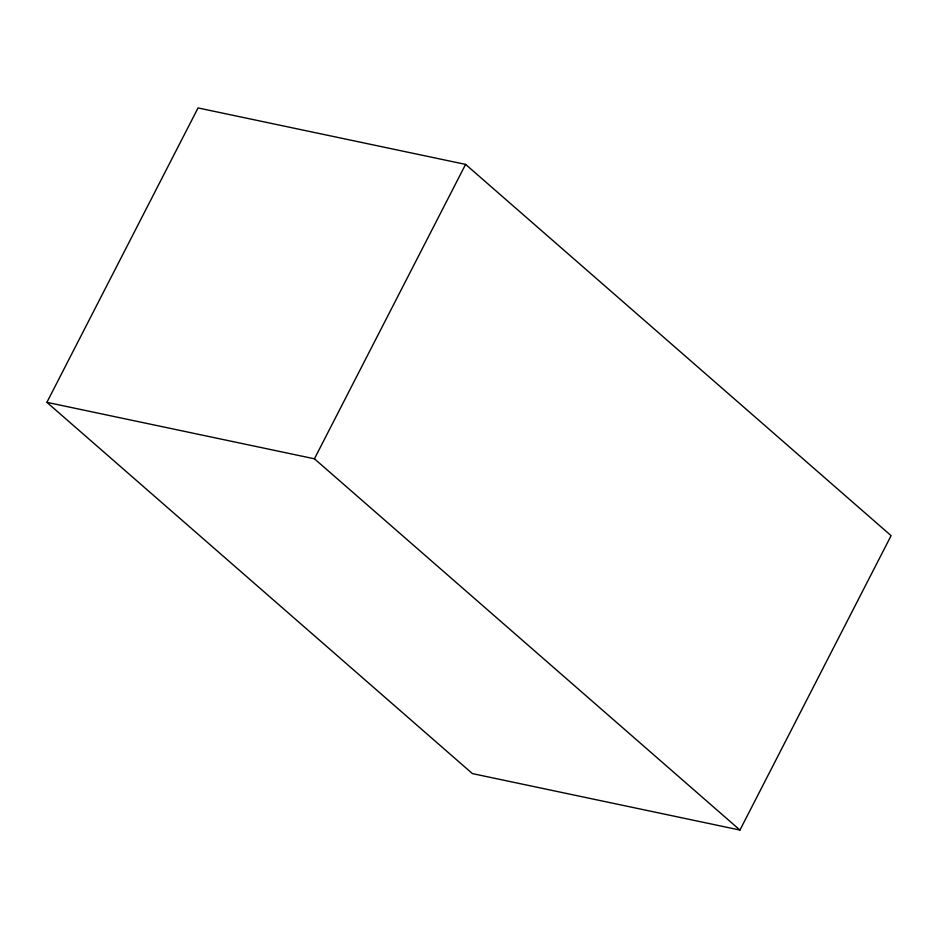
<?xml version="1.0" encoding="UTF-8"?>
<svg xmlns="http://www.w3.org/2000/svg" width="938" height="938" viewBox="0 0 938 938"><rect width="100%" height="100%" fill="white"/><g stroke="black" fill="none" stroke-linecap="round" stroke-linejoin="round"><path stroke-width="1.41" d="M46.9 402.343L198.047 107.94L465.588 164.396L891.1 535.657L739.953 830.06L472.412 773.604L46.9 402.343L314.429 458.799L739.953 830.06M314.429 458.799L465.588 164.396"/></g></svg>
